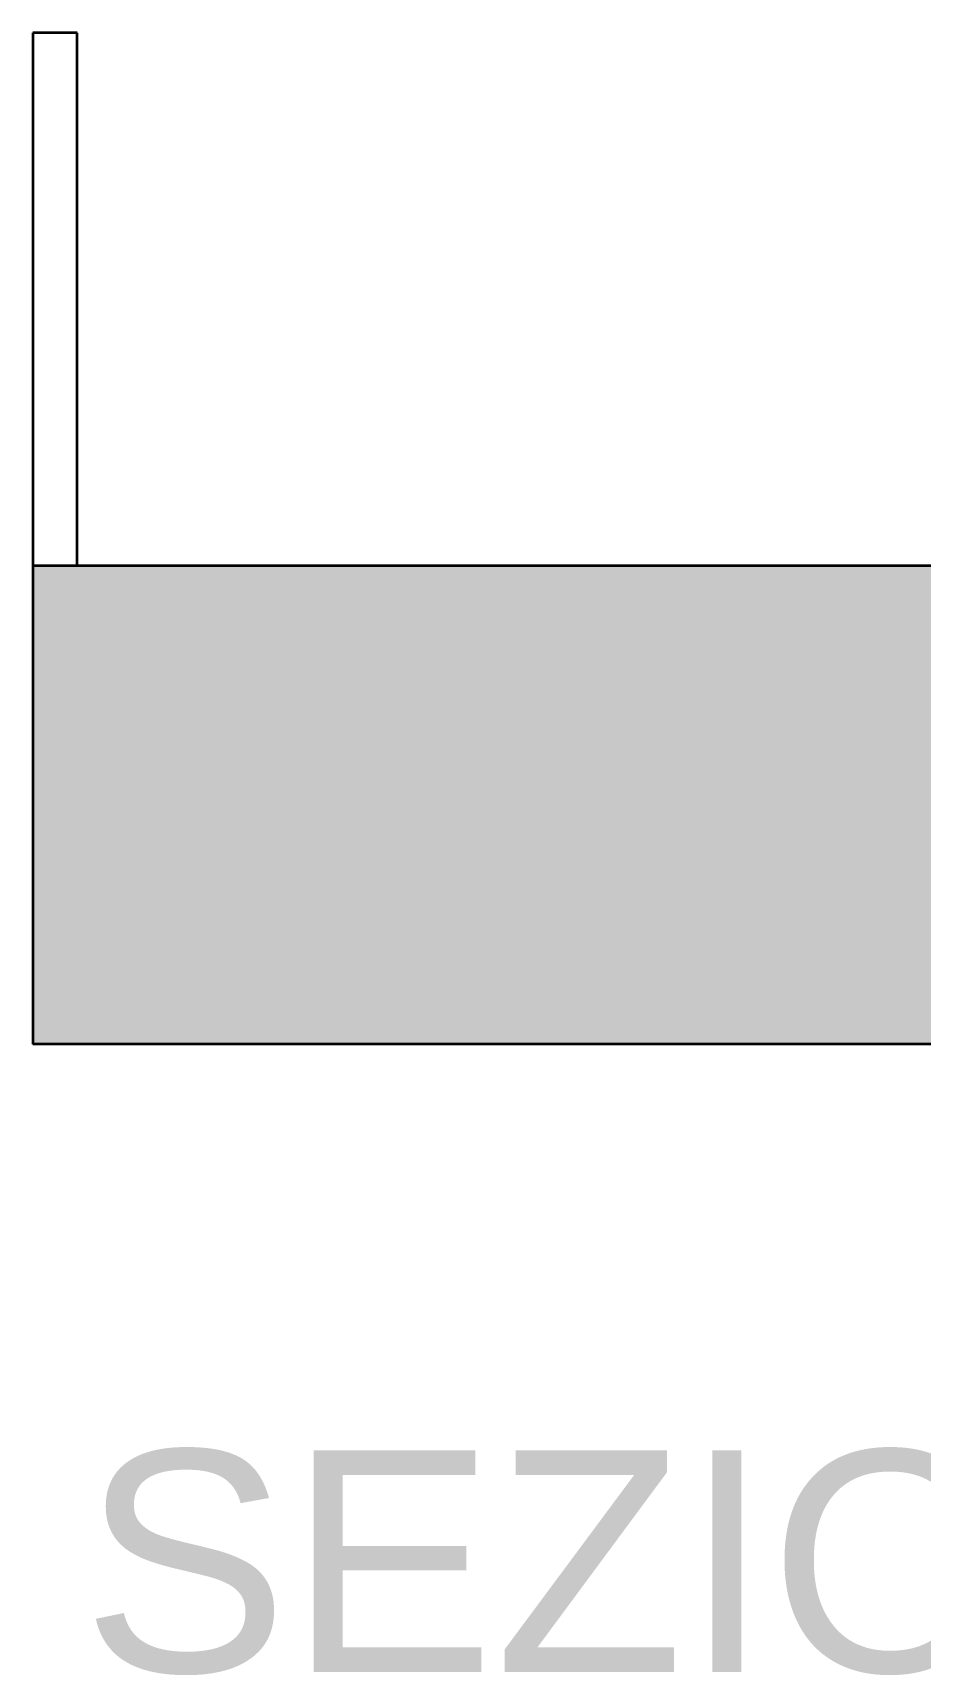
# Model space of a CAD drawing. Header units: metres. Extents: x -63 to 10476, y -9 to 13.
# Drawn here: x -37.088 to -35.086, y 2.396 to 6.1 of the extents above; entities that cross this region are included whole.
import ezdxf

# ---------------------------------------------------------------- set-up
doc = ezdxf.new("R2010")
doc.units = ezdxf.units.M
doc.header["$LTSCALE"] = 5
doc.header["$MEASUREMENT"] = 0
doc.layers.add('A-ELEV-MBE1', color=7, linetype='Continuous', lineweight=35)
doc.layers.add('A-SECT-PATT', color=8, linetype='Continuous', lineweight=18)
doc.layers.add('sezioni', color=1, linetype='Continuous')
doc.styles.get("Standard").update_dxf_attribs({"font": 'arial.ttf'})

msp = doc.modelspace()

# ---------------------------------------------------------------- hatches: boundary and pattern name
at = {"layer": 'A-SECT-PATT'}
h = msp.add_hatch(dxfattribs=at)
h.set_pattern_fill('DOTS', color=256, angle=90, style=0)
h.set_pattern_definition([(360, (-37.087506, -8.525035), (0.03125, 0.0625), [0, -0.0625])])
h.paths.add_polyline_path([(-24.2721, 4.9272), (-24.7398, 4.9272), (-24.7398, 4.8979), (-27.8975, 4.8979), (-27.8975, 4.7979), (-27.8975, 4.6479), (-27.6983, 4.6479), (-27.6983, 4.2979), (-28.4483, 4.2979), (-28.4483, 4.6479), (-28.2492, 4.6479), (-28.2492, 4.7979), (-31.6475, 4.7979), (-31.6475, 4.5729), (-31.6018, 4.5729), (-31.3924, 4.5729), (-31.3924, 4.2229), (-32.1424, 4.2229), (-32.1424, 4.5729), (-31.9433, 4.5729), (-31.8975, 4.5729), (-31.8975, 4.7979), (-33.5958, 4.7979), (-33.5958, 4.6479), (-33.3967, 4.6479), (-33.3967, 4.2979), (-34.1467, 4.2979), (-34.1467, 4.6479), (-33.9475, 4.6479), (-33.9475, 4.7979), (-33.9475, 4.8979), (-37.0875, 4.8979), (-37.0875, 3.8188), (-24.2721, 3.8188)])
h.paths.add_polyline_path([(-28.077, 3.8514), (-27.8587, 3.8514), (-27.8587, 3.7364), (-28.077, 3.7364)], flags=9)
h.paths.add_polyline_path([(-31.8432, 3.8407), (-31.6322, 3.8407), (-31.6322, 3.7258), (-31.8432, 3.7258)], flags=9)
h.paths.add_polyline_path([(-33.9598, 3.8417), (-33.7415, 3.8417), (-33.7415, 3.7267), (-33.9598, 3.7267)], flags=9)

# ---------------------------------------------------------------- linework, layer by layer
at = {"layer": 'A-ELEV-MBE1'}
for p, q in [((-36.9875, 6.0998), (-37.0875, 6.0998)), ((-37.0875, 6.0998), (-37.0875, 4.9979)), ((-36.9875, 6.0998), (-37.0875, 6.0998)), ((-37.0875, 6.0998), (-37.0875, 4.8979)), ((-36.9875, 4.9979), (-36.9875, 6.0998)), ((-36.9875, 4.8979), (-36.9875, 6.0998)), ((-33.9475, 4.8979), (-37.0875, 4.8979)), ((-37.0875, 4.8979), (-37.0875, 3.8188)), ((-24.2721, 3.8188), (-37.0875, 3.8188))]:
    msp.add_line(p, q, dxfattribs=at)

# ---------------------------------------------------------------- texts
at = {"layer": 'sezioni', "insert": (-36.9771, 2.9032), "char_height": 0.5, "attachment_point": 1}
msp.add_mtext_dynamic_manual_height_columns('SEZIONE D-D', width=5821.038399, gutter_width=12.5, heights=[0], dxfattribs=at)

doc.saveas('drawing.dxf')
